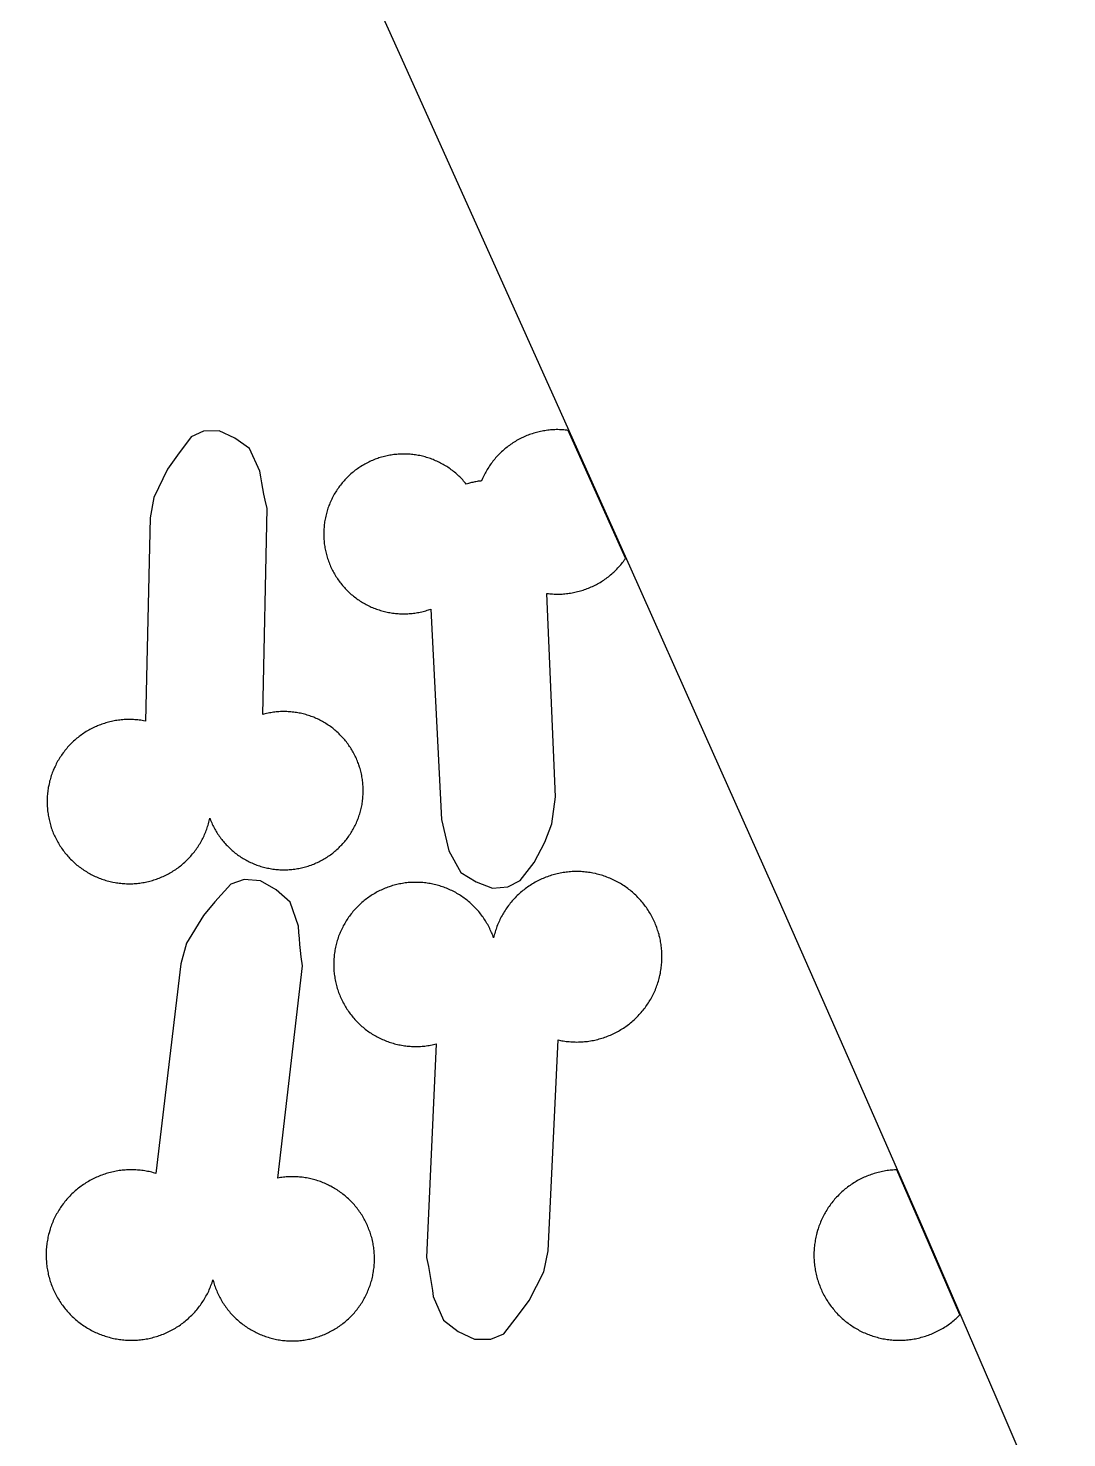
# Model space of a CAD drawing. Extents: x -246 to 246, y -104 to 199.
# Drawn here: x 210.89 to 227.12, y -30.25 to -8.21 of the extents above; entities that cross this region are included whole.
import ezdxf

# ---------------------------------------------------------------- set-up
doc = ezdxf.new("R2010")
doc.units = 0
doc.layers.add('Add_Red', color=1, linetype='Continuous')
doc.layers.add('Outline_Red', color=1, linetype='Continuous')

msp = doc.modelspace()

# ---------------------------------------------------------------- linework, layer by layer
at = {"layer": 'Add_Red'}
for points in [[(212.501, -21.583), (212.523, -21.582), (212.545, -21.581), (212.568, -21.579), (212.59, -21.577), (212.612, -21.575), (212.635, -21.572), (212.657, -21.569), (212.679, -21.566), (212.701, -21.562), (212.723, -21.558), (212.745, -21.553), (212.767, -21.548), (212.789, -21.543), (212.81, -21.537), (212.832, -21.531), (212.853, -21.524), (212.875, -21.517), (212.896, -21.51), (212.917, -21.502), (212.938, -21.494), (212.959, -21.486), (212.979, -21.477), (213, -21.468), (213.02, -21.459), (213.04, -21.449), (213.06, -21.439), (213.08, -21.428), (213.1, -21.418), (213.119, -21.406), (213.138, -21.395), (213.157, -21.383), (213.176, -21.371), (213.195, -21.358), (213.213, -21.345), (213.231, -21.332), (213.249, -21.319), (213.267, -21.305), (213.284, -21.291), (213.302, -21.277), (213.318, -21.262), (213.335, -21.247), (213.352, -21.232), (213.368, -21.216), (213.384, -21.2), (213.399, -21.184), (213.414, -21.168), (213.43, -21.151), (213.444, -21.134), (213.459, -21.117), (213.473, -21.1), (213.487, -21.082), (213.5, -21.064), (213.513, -21.046), (213.526, -21.028), (213.539, -21.009), (213.551, -20.99), (213.563, -20.971), (213.575, -20.952), (213.586, -20.933), (213.597, -20.913), (213.607, -20.893), (213.617, -20.874), (213.627, -20.853), (213.637, -20.833), (213.646, -20.813), (213.655, -20.792), (213.663, -20.771), (213.671, -20.75), (213.679, -20.729), (213.686, -20.708), (213.693, -20.687), (213.7, -20.665), (213.706, -20.644), (213.712, -20.622), (213.717, -20.6), (213.722, -20.579), (213.727, -20.557), (213.74, -20.591), (213.749, -20.611), (213.757, -20.631), (213.766, -20.651), (213.776, -20.67), (213.785, -20.69), (213.795, -20.709), (213.805, -20.728), (213.816, -20.747), (213.827, -20.765), (213.838, -20.784), (213.85, -20.802), (213.862, -20.82), (213.874, -20.838), (213.887, -20.855), (213.899, -20.873), (213.913, -20.89), (213.926, -20.907), (213.94, -20.923), (213.954, -20.94), (213.968, -20.956), (213.983, -20.972), (213.998, -20.987), (214.013, -21.003), (214.028, -21.018), (214.044, -21.033), (214.06, -21.047), (214.076, -21.062), (214.092, -21.076), (214.109, -21.089), (214.126, -21.103), (214.143, -21.116), (214.16, -21.129), (214.178, -21.141), (214.196, -21.154), (214.214, -21.166), (214.232, -21.177), (214.25, -21.188), (214.269, -21.199), (214.288, -21.21), (214.307, -21.22), (214.326, -21.23), (214.345, -21.24), (214.365, -21.249), (214.384, -21.258), (214.404, -21.267), (214.424, -21.275), (214.444, -21.283), (214.464, -21.29), (214.485, -21.298), (214.505, -21.305), (214.526, -21.311), (214.546, -21.317), (214.567, -21.323), (214.588, -21.328), (214.609, -21.333), (214.63, -21.338), (214.651, -21.342), (214.673, -21.346), (214.694, -21.35), (214.715, -21.353), (214.737, -21.356), (214.758, -21.358), (214.78, -21.36), (214.801, -21.362), (214.823, -21.363), (214.844, -21.364), (214.866, -21.365), (214.887, -21.365), (214.925, -21.365), (214.946, -21.364), (214.968, -21.362), (214.99, -21.361), (215.011, -21.359), (215.032, -21.357), (215.054, -21.354), (215.075, -21.351), (215.097, -21.347), (215.118, -21.343), (215.139, -21.339), (215.16, -21.335), (215.181, -21.33), (215.202, -21.324), (215.223, -21.319), (215.244, -21.313), (215.264, -21.306), (215.285, -21.3), (215.311, -21.29), (215.331, -21.283), (215.351, -21.275), (215.371, -21.267), (215.391, -21.258), (215.41, -21.249), (215.43, -21.24), (215.449, -21.23), (215.468, -21.22), (215.487, -21.21), (215.506, -21.199), (215.525, -21.188), (215.543, -21.177), (215.561, -21.166), (215.579, -21.154), (215.597, -21.141), (215.615, -21.129), (215.632, -21.116), (215.649, -21.103), (215.666, -21.089), (215.683, -21.076), (215.699, -21.062), (215.715, -21.047), (215.731, -21.033), (215.747, -21.018), (215.762, -21.003), (215.777, -20.987), (215.792, -20.972), (215.807, -20.956), (215.821, -20.94), (215.835, -20.923), (215.849, -20.907), (215.862, -20.89), (215.875, -20.873), (215.888, -20.855), (215.901, -20.838), (215.913, -20.82), (215.925, -20.802), (215.937, -20.784), (215.948, -20.765), (215.959, -20.747), (215.969, -20.728), (215.98, -20.709), (215.99, -20.69), (215.999, -20.67), (216.009, -20.651), (216.018, -20.631), (216.026, -20.611), (216.034, -20.591), (216.042, -20.571), (216.05, -20.551), (216.057, -20.531), (216.064, -20.51), (216.07, -20.49), (216.077, -20.469), (216.082, -20.448), (216.088, -20.427), (216.093, -20.406), (216.097, -20.385), (216.102, -20.364), (216.106, -20.343), (216.109, -20.322), (216.112, -20.3), (216.115, -20.279), (216.118, -20.257), (216.12, -20.236), (216.121, -20.214), (216.123, -20.193), (216.124, -20.171), (216.124, -20.15), (216.124, -20.128), (216.124, -20.102), (216.124, -20.081), (216.123, -20.059), (216.121, -20.038), (216.119, -20.016), (216.117, -19.995), (216.115, -19.973), (216.112, -19.952), (216.109, -19.93), (216.105, -19.909), (216.101, -19.888), (216.097, -19.867), (216.092, -19.846), (216.087, -19.825), (216.081, -19.804), (216.075, -19.783), (216.069, -19.762), (216.057, -19.725), (216.05, -19.705), (216.042, -19.685), (216.034, -19.665), (216.026, -19.645), (216.018, -19.625), (216.009, -19.605), (215.999, -19.586), (215.99, -19.566), (215.98, -19.547), (215.969, -19.528), (215.959, -19.51), (215.948, -19.491), (215.937, -19.473), (215.925, -19.454), (215.913, -19.436), (215.901, -19.419), (215.888, -19.401), (215.875, -19.384), (215.862, -19.366), (215.849, -19.35), (215.835, -19.333), (215.821, -19.316), (215.807, -19.3), (215.792, -19.284), (215.777, -19.269), (215.762, -19.253), (215.747, -19.238), (215.731, -19.223), (215.715, -19.209), (215.699, -19.194), (215.683, -19.18), (215.666, -19.167), (215.649, -19.153), (215.632, -19.14), (215.615, -19.127), (215.597, -19.115), (215.579, -19.103), (215.561, -19.091), (215.543, -19.079), (215.525, -19.068), (215.506, -19.057), (215.487, -19.046), (215.468, -19.036), (215.449, -19.026), (215.43, -19.016), (215.41, -19.007), (215.391, -18.998), (215.371, -18.989), (215.351, -18.981), (215.331, -18.973), (215.311, -18.966), (215.29, -18.958), (215.27, -18.952), (215.249, -18.945), (215.228, -18.939), (215.208, -18.933), (215.187, -18.928), (215.166, -18.923), (215.145, -18.918), (215.123, -18.914), (215.102, -18.91), (215.081, -18.906), (215.06, -18.903), (215.038, -18.9), (215.017, -18.898), (214.995, -18.896), (214.974, -18.894), (214.952, -18.893), (214.931, -18.892), (214.909, -18.891), (214.887, -18.891), (214.852, -18.892), (214.83, -18.892), (214.808, -18.894), (214.787, -18.895), (214.765, -18.897), (214.744, -18.899), (214.723, -18.902), (214.701, -18.905), (214.68, -18.909), (214.659, -18.912), (214.637, -18.917), (214.616, -18.921), (214.595, -18.926), (214.574, -18.931), (214.554, -18.937), (214.626, -15.718), (214.594, -15.583), (214.574, -15.493), (214.556, -15.403), (214.539, -15.312), (214.524, -15.221), (214.511, -15.13), (214.349, -14.78), (214.121, -14.615), (213.874, -14.503), (213.631, -14.506), (213.436, -14.593), (213.221, -14.883), (213.067, -15.103), (212.855, -15.543), (212.797, -15.861), (212.721, -19.04), (212.692, -19.034), (212.67, -19.03), (212.648, -19.027), (212.625, -19.024), (212.603, -19.022), (212.581, -19.02), (212.558, -19.018), (212.536, -19.016), (212.514, -19.015), (212.491, -19.015), (212.469, -19.015), (212.433, -19.015), (212.411, -19.016), (212.388, -19.017), (212.366, -19.019), (212.344, -19.021), (212.321, -19.023), (212.299, -19.026), (212.277, -19.029), (212.255, -19.033), (212.233, -19.037), (212.211, -19.041), (212.189, -19.046), (212.167, -19.051), (212.145, -19.056), (212.124, -19.062), (212.102, -19.068), (212.081, -19.075), (212.059, -19.082), (212.038, -19.089), (212.017, -19.097), (211.996, -19.105), (211.975, -19.113), (211.955, -19.122), (211.934, -19.131), (211.914, -19.141), (211.894, -19.151), (211.874, -19.161), (211.854, -19.171), (211.835, -19.182), (211.815, -19.193), (211.796, -19.205), (211.777, -19.217), (211.758, -19.229), (211.74, -19.242), (211.721, -19.255), (211.703, -19.268), (211.685, -19.281), (211.668, -19.295), (211.65, -19.309), (211.633, -19.324), (211.616, -19.338), (211.6, -19.354), (211.583, -19.369), (211.567, -19.384), (211.551, -19.4), (211.536, -19.416), (211.521, -19.433), (211.506, -19.45), (211.491, -19.466), (211.476, -19.484), (211.462, -19.501), (211.449, -19.519), (211.435, -19.537), (211.422, -19.555), (211.409, -19.573), (211.397, -19.592), (211.385, -19.611), (211.373, -19.63), (211.361, -19.649), (211.35, -19.668), (211.339, -19.688), (211.329, -19.708), (211.319, -19.728), (211.309, -19.748), (211.299, -19.768), (211.29, -19.789), (211.282, -19.809), (211.273, -19.83), (211.265, -19.851), (211.258, -19.872), (211.25, -19.893), (211.243, -19.915), (211.237, -19.936), (211.231, -19.958), (211.225, -19.979), (211.22, -20.001), (211.215, -20.023), (211.21, -20.045), (211.204, -20.076), (211.2, -20.098), (211.197, -20.12), (211.194, -20.142), (211.192, -20.165), (211.189, -20.187), (211.188, -20.209), (211.186, -20.232), (211.185, -20.254), (211.185, -20.276), (211.185, -20.299), (211.185, -20.333), (211.186, -20.355), (211.187, -20.377), (211.189, -20.4), (211.191, -20.422), (211.193, -20.444), (211.196, -20.467), (211.199, -20.489), (211.202, -20.511), (211.206, -20.533), (211.21, -20.555), (211.215, -20.577), (211.22, -20.599), (211.226, -20.621), (211.231, -20.642), (211.238, -20.664), (211.244, -20.685), (211.251, -20.707), (211.258, -20.728), (211.266, -20.749), (211.274, -20.77), (211.282, -20.79), (211.291, -20.811), (211.3, -20.832), (211.31, -20.852), (211.32, -20.872), (211.33, -20.892), (211.34, -20.912), (211.351, -20.931), (211.362, -20.951), (211.374, -20.97), (211.386, -20.989), (211.398, -21.008), (211.411, -21.026), (211.423, -21.045), (211.437, -21.063), (211.45, -21.081), (211.464, -21.098), (211.478, -21.116), (211.492, -21.133), (211.507, -21.15), (211.522, -21.167), (211.537, -21.183), (211.553, -21.199), (211.569, -21.215), (211.585, -21.231), (211.601, -21.246), (211.618, -21.261), (211.635, -21.276), (211.652, -21.29), (211.67, -21.304), (211.687, -21.318), (211.705, -21.331), (211.723, -21.344), (211.742, -21.357), (211.76, -21.37), (211.779, -21.382), (211.798, -21.394), (211.817, -21.405), (211.837, -21.417), (211.856, -21.428), (211.876, -21.438), (211.896, -21.448), (211.916, -21.458), (211.936, -21.468), (211.957, -21.477), (211.978, -21.485), (211.998, -21.494), (212.019, -21.502), (212.04, -21.51), (212.062, -21.517), (212.083, -21.524), (212.104, -21.53), (212.126, -21.536), (212.147, -21.542), (212.169, -21.548), (212.191, -21.553), (212.213, -21.557), (212.246, -21.564), (212.268, -21.567), (212.29, -21.571), (212.312, -21.574), (212.335, -21.576), (212.357, -21.578), (212.379, -21.58), (212.402, -21.581), (212.424, -21.582), (212.446, -21.583), (212.469, -21.583), (212.501, -21.583)], [(218.386, -21.631), (218.575, -21.532), (218.795, -21.251), (218.963, -20.935), (219.071, -20.647), (219.129, -20.223), (218.996, -17.043), (219.018, -17.046), (219.041, -17.048), (219.063, -17.05), (219.085, -17.052), (219.108, -17.053), (219.13, -17.054), (219.165, -17.054), (219.187, -17.054), (219.209, -17.054), (219.232, -17.053), (219.254, -17.051), (219.277, -17.05), (219.299, -17.047), (219.321, -17.045), (219.344, -17.042), (219.366, -17.039), (219.388, -17.035), (219.41, -17.031), (219.432, -17.026), (219.454, -17.021), (219.476, -17.016), (219.497, -17.011), (219.519, -17.005), (219.54, -16.998), (219.562, -16.991), (219.583, -16.984), (219.604, -16.977), (219.625, -16.969), (219.646, -16.961), (219.667, -16.952), (219.688, -16.943), (219.708, -16.934), (219.728, -16.924), (219.748, -16.914), (219.768, -16.904), (219.788, -16.893), (219.807, -16.882), (219.827, -16.871), (219.846, -16.859), (219.865, -16.847), (219.884, -16.835), (219.902, -16.822), (219.92, -16.809), (219.938, -16.796), (219.956, -16.782), (219.974, -16.768), (219.991, -16.754), (220.008, -16.739), (220.025, -16.724), (220.041, -16.709), (220.058, -16.694), (220.074, -16.678), (220.089, -16.662), (220.105, -16.646), (220.12, -16.629), (220.135, -16.612), (220.149, -16.595), (220.164, -16.578), (220.178, -16.56), (220.191, -16.542), (220.205, -16.524), (220.218, -16.506), (220.225, -16.495), (219.328, -14.494), (219.327, -14.494), (219.305, -14.491), (219.282, -14.489), (219.26, -14.487), (219.238, -14.485), (219.215, -14.484), (219.193, -14.484), (219.165, -14.483), (219.142, -14.483), (219.12, -14.484), (219.097, -14.485), (219.075, -14.486), (219.053, -14.488), (219.03, -14.49), (219.008, -14.493), (218.986, -14.496), (218.964, -14.499), (218.941, -14.503), (218.919, -14.507), (218.897, -14.511), (218.875, -14.516), (218.854, -14.521), (218.832, -14.527), (218.81, -14.533), (218.789, -14.539), (218.767, -14.546), (218.746, -14.553), (218.725, -14.561), (218.704, -14.569), (218.683, -14.577), (218.662, -14.585), (218.642, -14.594), (218.621, -14.604), (218.601, -14.613), (218.581, -14.623), (218.561, -14.634), (218.541, -14.644), (218.522, -14.655), (218.502, -14.667), (218.483, -14.679), (218.464, -14.691), (218.446, -14.703), (218.427, -14.716), (218.409, -14.729), (218.391, -14.742), (218.373, -14.756), (218.356, -14.77), (218.338, -14.784), (218.321, -14.799), (218.304, -14.813), (218.288, -14.829), (218.272, -14.844), (218.256, -14.86), (218.24, -14.876), (218.224, -14.892), (218.209, -14.909), (218.194, -14.925), (218.18, -14.942), (218.165, -14.96), (218.152, -14.977), (218.138, -14.995), (218.125, -15.013), (218.111, -15.031), (218.099, -15.05), (218.086, -15.069), (218.074, -15.088), (218.063, -15.107), (218.051, -15.126), (218.04, -15.146), (218.029, -15.165), (218.019, -15.185), (218.009, -15.205), (217.999, -15.225), (217.99, -15.246), (217.974, -15.285), (217.956, -15.286), (217.939, -15.289), (217.922, -15.291), (217.904, -15.294), (217.887, -15.297), (217.87, -15.3), (217.853, -15.303), (217.836, -15.307), (217.819, -15.311), (217.802, -15.316), (217.785, -15.321), (217.768, -15.326), (217.736, -15.336), (217.722, -15.319), (217.708, -15.303), (217.694, -15.286), (217.679, -15.27), (217.664, -15.254), (217.649, -15.238), (217.634, -15.223), (217.618, -15.208), (217.602, -15.193), (217.586, -15.178), (217.57, -15.164), (217.553, -15.15), (217.536, -15.136), (217.519, -15.123), (217.501, -15.11), (217.484, -15.097), (217.466, -15.084), (217.448, -15.072), (217.43, -15.06), (217.411, -15.049), (217.392, -15.037), (217.373, -15.027), (217.354, -15.016), (217.335, -15.006), (217.316, -14.996), (217.296, -14.986), (217.276, -14.977), (217.256, -14.968), (217.236, -14.96), (217.216, -14.951), (217.196, -14.944), (217.175, -14.936), (217.155, -14.929), (217.134, -14.922), (217.113, -14.916), (217.092, -14.91), (217.071, -14.904), (217.05, -14.899), (217.029, -14.894), (217.007, -14.889), (216.986, -14.885), (216.965, -14.881), (216.943, -14.878), (216.921, -14.875), (216.9, -14.872), (216.878, -14.87), (216.856, -14.868), (216.835, -14.867), (216.813, -14.865), (216.791, -14.865), (216.758, -14.864), (216.736, -14.864), (216.714, -14.865), (216.692, -14.866), (216.67, -14.867), (216.649, -14.869), (216.627, -14.871), (216.605, -14.873), (216.584, -14.876), (216.562, -14.88), (216.541, -14.883), (216.519, -14.887), (216.498, -14.891), (216.476, -14.896), (216.455, -14.901), (216.434, -14.907), (216.413, -14.913), (216.392, -14.919), (216.371, -14.925), (216.351, -14.932), (216.33, -14.939), (216.31, -14.947), (216.289, -14.955), (216.269, -14.963), (216.249, -14.972), (216.229, -14.981), (216.21, -14.991), (216.19, -15), (216.171, -15.01), (216.152, -15.021), (216.133, -15.032), (216.114, -15.043), (216.09, -15.057), (216.072, -15.069), (216.054, -15.081), (216.036, -15.094), (216.018, -15.106), (216.001, -15.119), (215.984, -15.133), (215.967, -15.146), (215.95, -15.16), (215.933, -15.175), (215.917, -15.189), (215.901, -15.204), (215.885, -15.219), (215.87, -15.234), (215.855, -15.25), (215.84, -15.266), (215.825, -15.282), (215.811, -15.298), (215.797, -15.315), (215.783, -15.332), (215.769, -15.349), (215.756, -15.366), (215.743, -15.384), (215.731, -15.402), (215.718, -15.42), (215.706, -15.438), (215.695, -15.457), (215.683, -15.475), (215.672, -15.494), (215.662, -15.513), (215.651, -15.532), (215.641, -15.552), (215.632, -15.571), (215.623, -15.591), (215.614, -15.611), (215.605, -15.631), (215.597, -15.651), (215.589, -15.671), (215.581, -15.692), (215.574, -15.712), (215.567, -15.733), (215.561, -15.754), (215.555, -15.775), (215.549, -15.796), (215.544, -15.817), (215.539, -15.838), (215.534, -15.86), (215.53, -15.881), (215.526, -15.903), (215.522, -15.924), (215.519, -15.946), (215.517, -15.967), (215.514, -15.989), (215.512, -16.011), (215.511, -16.032), (215.509, -16.054), (215.509, -16.076), (215.508, -16.114), (215.508, -16.135), (215.509, -16.157), (215.51, -16.179), (215.511, -16.201), (215.513, -16.223), (215.515, -16.244), (215.517, -16.266), (215.52, -16.287), (215.523, -16.309), (215.527, -16.331), (215.531, -16.352), (215.535, -16.373), (215.54, -16.395), (215.545, -16.416), (215.551, -16.437), (215.556, -16.458), (215.563, -16.479), (215.569, -16.5), (215.576, -16.52), (215.583, -16.541), (215.591, -16.561), (215.599, -16.582), (215.607, -16.602), (215.616, -16.622), (215.625, -16.642), (215.635, -16.663), (215.645, -16.683), (215.655, -16.702), (215.666, -16.721), (215.676, -16.74), (215.687, -16.759), (215.699, -16.777), (215.711, -16.796), (215.723, -16.814), (215.735, -16.832), (215.748, -16.85), (215.761, -16.867), (215.774, -16.884), (215.788, -16.901), (215.802, -16.918), (215.816, -16.935), (215.83, -16.951), (215.845, -16.967), (215.86, -16.983), (215.875, -16.998), (215.891, -17.014), (215.907, -17.029), (215.923, -17.043), (215.939, -17.058), (215.956, -17.072), (215.973, -17.086), (215.99, -17.099), (216.007, -17.113), (216.025, -17.126), (216.042, -17.138), (216.06, -17.151), (216.079, -17.163), (216.097, -17.174), (216.116, -17.186), (216.134, -17.197), (216.153, -17.207), (216.173, -17.218), (216.192, -17.228), (216.211, -17.237), (216.231, -17.247), (216.251, -17.256), (216.271, -17.264), (216.291, -17.273), (216.311, -17.281), (216.332, -17.288), (216.352, -17.296), (216.373, -17.302), (216.394, -17.309), (216.415, -17.315), (216.436, -17.321), (216.457, -17.326), (216.478, -17.331), (216.5, -17.336), (216.521, -17.34), (216.542, -17.344), (216.564, -17.348), (216.585, -17.351), (216.607, -17.354), (216.629, -17.356), (216.65, -17.358), (216.672, -17.36), (216.694, -17.361), (216.716, -17.362), (216.758, -17.363), (216.779, -17.363), (216.801, -17.362), (216.823, -17.361), (216.845, -17.36), (216.866, -17.358), (216.888, -17.356), (216.91, -17.354), (216.931, -17.351), (216.953, -17.348), (216.974, -17.344), (216.996, -17.34), (217.017, -17.336), (217.039, -17.331), (217.06, -17.326), (217.081, -17.321), (217.102, -17.315), (217.123, -17.308), (217.144, -17.302), (217.183, -17.288), (217.346, -20.579), (217.465, -21.067), (217.65, -21.405), (217.889, -21.555), (218.143, -21.65), (218.386, -21.631)], [(215.047, -28.731), (215.069, -28.73), (215.092, -28.729), (215.114, -28.728), (215.136, -28.726), (215.159, -28.723), (215.181, -28.721), (215.203, -28.718), (215.225, -28.714), (215.247, -28.71), (215.269, -28.706), (215.291, -28.702), (215.313, -28.697), (215.349, -28.687), (215.371, -28.681), (215.392, -28.675), (215.414, -28.668), (215.435, -28.661), (215.456, -28.654), (215.477, -28.646), (215.498, -28.638), (215.519, -28.629), (215.539, -28.62), (215.56, -28.611), (215.58, -28.601), (215.6, -28.591), (215.62, -28.581), (215.639, -28.57), (215.659, -28.559), (215.678, -28.548), (215.697, -28.536), (215.716, -28.524), (215.735, -28.512), (215.753, -28.499), (215.772, -28.486), (215.79, -28.473), (215.807, -28.459), (215.825, -28.445), (215.842, -28.431), (215.859, -28.416), (215.876, -28.401), (215.893, -28.386), (215.909, -28.371), (215.925, -28.355), (215.94, -28.339), (215.956, -28.323), (215.971, -28.306), (215.986, -28.29), (216, -28.273), (216.015, -28.255), (216.029, -28.238), (216.042, -28.22), (216.056, -28.202), (216.069, -28.184), (216.081, -28.165), (216.094, -28.147), (216.106, -28.128), (216.117, -28.109), (216.129, -28.089), (216.14, -28.07), (216.15, -28.05), (216.161, -28.03), (216.171, -28.01), (216.18, -27.99), (216.19, -27.97), (216.199, -27.949), (216.207, -27.928), (216.215, -27.908), (216.223, -27.887), (216.231, -27.865), (216.238, -27.844), (216.245, -27.823), (216.251, -27.801), (216.257, -27.78), (216.263, -27.758), (216.268, -27.736), (216.273, -27.714), (216.277, -27.692), (216.281, -27.67), (216.285, -27.648), (216.288, -27.626), (216.291, -27.604), (216.294, -27.582), (216.296, -27.559), (216.298, -27.537), (216.299, -27.515), (216.3, -27.492), (216.301, -27.47), (216.301, -27.448), (216.3, -27.407), (216.299, -27.385), (216.298, -27.362), (216.296, -27.34), (216.294, -27.318), (216.292, -27.296), (216.289, -27.273), (216.286, -27.251), (216.282, -27.229), (216.278, -27.207), (216.274, -27.185), (216.268, -27.159), (216.263, -27.137), (216.257, -27.115), (216.251, -27.094), (216.245, -27.072), (216.238, -27.051), (216.231, -27.03), (216.223, -27.009), (216.215, -26.988), (216.207, -26.967), (216.199, -26.946), (216.19, -26.925), (216.18, -26.905), (216.171, -26.885), (216.161, -26.865), (216.15, -26.845), (216.14, -26.825), (216.129, -26.806), (216.117, -26.786), (216.106, -26.767), (216.094, -26.748), (216.081, -26.73), (216.069, -26.711), (216.056, -26.693), (216.042, -26.675), (216.029, -26.657), (216.015, -26.64), (216, -26.622), (215.986, -26.605), (215.971, -26.589), (215.956, -26.572), (215.94, -26.556), (215.925, -26.54), (215.909, -26.524), (215.893, -26.509), (215.876, -26.494), (215.859, -26.479), (215.842, -26.464), (215.825, -26.45), (215.807, -26.436), (215.79, -26.422), (215.772, -26.409), (215.753, -26.396), (215.735, -26.383), (215.716, -26.371), (215.697, -26.359), (215.678, -26.347), (215.659, -26.336), (215.639, -26.325), (215.62, -26.314), (215.6, -26.304), (215.58, -26.294), (215.56, -26.284), (215.539, -26.275), (215.519, -26.266), (215.498, -26.257), (215.477, -26.249), (215.456, -26.241), (215.435, -26.234), (215.414, -26.227), (215.392, -26.22), (215.371, -26.214), (215.349, -26.208), (215.328, -26.202), (215.306, -26.197), (215.284, -26.192), (215.262, -26.188), (215.24, -26.183), (215.218, -26.18), (215.196, -26.176), (215.173, -26.173), (215.151, -26.171), (215.129, -26.169), (215.107, -26.167), (215.084, -26.166), (215.062, -26.165), (215.039, -26.164), (215.017, -26.164), (214.989, -26.164), (214.966, -26.165), (214.944, -26.166), (214.922, -26.167), (214.899, -26.169), (214.877, -26.172), (214.855, -26.174), (214.833, -26.177), (214.81, -26.181), (214.788, -26.184), (215.178, -22.866), (215.157, -22.724), (215.146, -22.629), (215.136, -22.534), (215.127, -22.438), (215.121, -22.343), (215.116, -22.247), (214.983, -21.87), (214.763, -21.678), (214.519, -21.538), (214.267, -21.517), (214.057, -21.588), (213.807, -21.867), (213.627, -22.079), (213.365, -22.513), (213.274, -22.836), (212.885, -26.112), (212.847, -26.101), (212.824, -26.095), (212.802, -26.09), (212.779, -26.084), (212.756, -26.08), (212.733, -26.076), (212.71, -26.072), (212.687, -26.068), (212.664, -26.065), (212.641, -26.063), (212.618, -26.06), (212.595, -26.059), (212.572, -26.057), (212.548, -26.056), (212.525, -26.056), (212.502, -26.055), (212.474, -26.056), (212.451, -26.056), (212.427, -26.057), (212.404, -26.059), (212.381, -26.061), (212.358, -26.063), (212.335, -26.066), (212.312, -26.069), (212.289, -26.073), (212.266, -26.076), (212.243, -26.081), (212.22, -26.085), (212.197, -26.091), (212.175, -26.096), (212.152, -26.102), (212.13, -26.108), (212.108, -26.115), (212.086, -26.122), (212.064, -26.13), (212.042, -26.137), (212.02, -26.146), (211.998, -26.154), (211.977, -26.163), (211.955, -26.173), (211.934, -26.182), (211.913, -26.192), (211.893, -26.203), (211.872, -26.214), (211.852, -26.225), (211.831, -26.236), (211.811, -26.248), (211.792, -26.26), (211.772, -26.273), (211.753, -26.286), (211.734, -26.299), (211.715, -26.313), (211.696, -26.327), (211.678, -26.341), (211.66, -26.355), (211.642, -26.37), (211.624, -26.385), (211.607, -26.401), (211.59, -26.417), (211.573, -26.433), (211.556, -26.449), (211.54, -26.466), (211.524, -26.483), (211.508, -26.5), (211.493, -26.517), (211.478, -26.535), (211.463, -26.553), (211.449, -26.571), (211.435, -26.59), (211.421, -26.609), (211.407, -26.627), (211.394, -26.647), (211.382, -26.666), (211.369, -26.686), (211.357, -26.706), (211.345, -26.726), (211.334, -26.746), (211.323, -26.767), (211.312, -26.787), (211.302, -26.808), (211.292, -26.829), (211.282, -26.85), (211.273, -26.872), (211.264, -26.893), (211.256, -26.915), (211.248, -26.937), (211.24, -26.959), (211.233, -26.981), (211.226, -27.003), (211.215, -27.043), (211.209, -27.066), (211.203, -27.088), (211.198, -27.111), (211.194, -27.134), (211.189, -27.157), (211.186, -27.18), (211.182, -27.203), (211.179, -27.226), (211.176, -27.249), (211.174, -27.272), (211.172, -27.295), (211.171, -27.318), (211.17, -27.341), (211.169, -27.365), (211.169, -27.388), (211.169, -27.414), (211.17, -27.437), (211.171, -27.46), (211.173, -27.484), (211.174, -27.507), (211.177, -27.53), (211.179, -27.553), (211.183, -27.576), (211.186, -27.599), (211.19, -27.622), (211.194, -27.645), (211.199, -27.668), (211.204, -27.69), (211.209, -27.713), (211.215, -27.735), (211.222, -27.758), (211.228, -27.78), (211.235, -27.802), (211.243, -27.824), (211.25, -27.846), (211.259, -27.868), (211.267, -27.89), (211.276, -27.911), (211.285, -27.932), (211.295, -27.954), (211.305, -27.975), (211.316, -27.995), (211.326, -28.016), (211.338, -28.036), (211.349, -28.057), (211.361, -28.077), (211.373, -28.096), (211.386, -28.116), (211.398, -28.135), (211.412, -28.155), (211.425, -28.173), (211.439, -28.192), (211.453, -28.211), (211.468, -28.229), (211.483, -28.247), (211.498, -28.264), (211.513, -28.282), (211.529, -28.299), (211.545, -28.316), (211.561, -28.332), (211.578, -28.348), (211.595, -28.364), (211.612, -28.38), (211.629, -28.395), (211.647, -28.411), (211.665, -28.425), (211.683, -28.44), (211.702, -28.454), (211.721, -28.468), (211.74, -28.481), (211.759, -28.494), (211.778, -28.507), (211.798, -28.52), (211.818, -28.532), (211.838, -28.543), (211.858, -28.555), (211.878, -28.566), (211.899, -28.577), (211.92, -28.587), (211.941, -28.597), (211.962, -28.606), (211.984, -28.616), (212.005, -28.625), (212.027, -28.633), (212.048, -28.641), (212.07, -28.649), (212.092, -28.656), (212.115, -28.663), (212.157, -28.675), (212.179, -28.681), (212.202, -28.686), (212.225, -28.692), (212.248, -28.696), (212.27, -28.7), (212.293, -28.704), (212.316, -28.708), (212.339, -28.711), (212.363, -28.713), (212.386, -28.716), (212.409, -28.717), (212.432, -28.719), (212.455, -28.72), (212.479, -28.72), (212.502, -28.721), (212.526, -28.72), (212.549, -28.72), (212.572, -28.719), (212.595, -28.717), (212.618, -28.716), (212.642, -28.713), (212.665, -28.711), (212.688, -28.708), (212.711, -28.704), (212.734, -28.7), (212.757, -28.696), (212.779, -28.691), (212.802, -28.686), (212.825, -28.681), (212.847, -28.675), (212.87, -28.669), (212.892, -28.662), (212.914, -28.655), (212.936, -28.648), (212.958, -28.64), (212.98, -28.632), (213.002, -28.623), (213.023, -28.614), (213.044, -28.605), (213.066, -28.596), (213.086, -28.586), (213.107, -28.575), (213.128, -28.564), (213.148, -28.553), (213.169, -28.542), (213.189, -28.53), (213.208, -28.518), (213.228, -28.505), (213.247, -28.493), (213.267, -28.479), (213.286, -28.466), (213.304, -28.452), (213.323, -28.438), (213.341, -28.423), (213.359, -28.409), (213.377, -28.393), (213.394, -28.378), (213.411, -28.362), (213.428, -28.346), (213.445, -28.33), (213.461, -28.313), (213.477, -28.296), (213.493, -28.279), (213.508, -28.262), (213.523, -28.244), (213.538, -28.226), (213.552, -28.208), (213.566, -28.19), (213.58, -28.171), (213.594, -28.152), (213.607, -28.133), (213.62, -28.113), (213.632, -28.094), (213.644, -28.074), (213.656, -28.054), (213.668, -28.034), (213.679, -28.013), (213.689, -27.993), (213.7, -27.972), (213.71, -27.951), (213.719, -27.93), (213.729, -27.908), (213.738, -27.887), (213.746, -27.865), (213.754, -27.843), (213.762, -27.821), (213.769, -27.799), (213.776, -27.777), (213.783, -27.801), (213.789, -27.823), (213.796, -27.844), (213.803, -27.865), (213.811, -27.887), (213.819, -27.908), (213.827, -27.928), (213.835, -27.949), (213.844, -27.97), (213.854, -27.99), (213.863, -28.01), (213.873, -28.03), (213.884, -28.05), (213.894, -28.07), (213.905, -28.089), (213.917, -28.109), (213.928, -28.128), (213.94, -28.147), (213.953, -28.165), (213.966, -28.184), (213.979, -28.202), (213.992, -28.22), (214.006, -28.238), (214.019, -28.255), (214.034, -28.273), (214.048, -28.29), (214.063, -28.306), (214.078, -28.323), (214.094, -28.339), (214.109, -28.355), (214.125, -28.371), (214.142, -28.386), (214.158, -28.401), (214.175, -28.416), (214.192, -28.431), (214.209, -28.445), (214.227, -28.459), (214.245, -28.473), (214.263, -28.486), (214.281, -28.499), (214.299, -28.512), (214.318, -28.524), (214.337, -28.536), (214.356, -28.548), (214.375, -28.559), (214.395, -28.57), (214.414, -28.581), (214.434, -28.591), (214.454, -28.601), (214.475, -28.611), (214.495, -28.62), (214.515, -28.629), (214.536, -28.638), (214.557, -28.646), (214.578, -28.654), (214.599, -28.661), (214.62, -28.668), (214.642, -28.675), (214.663, -28.681), (214.685, -28.687), (214.706, -28.693), (214.728, -28.698), (214.75, -28.703), (214.772, -28.708), (214.794, -28.712), (214.816, -28.715), (214.838, -28.719), (214.861, -28.722), (214.883, -28.724), (214.905, -28.726), (214.928, -28.728), (214.95, -28.729), (214.972, -28.73), (214.995, -28.731), (215.017, -28.731), (215.047, -28.731)], [(218.321, -28.621), (218.551, -28.325), (218.716, -28.101), (218.946, -27.649), (219.014, -27.32), (219.169, -24.025), (219.206, -24.033), (219.229, -24.037), (219.252, -24.041), (219.275, -24.045), (219.298, -24.048), (219.321, -24.05), (219.344, -24.052), (219.367, -24.054), (219.391, -24.056), (219.414, -24.057), (219.437, -24.057), (219.46, -24.058), (219.49, -24.057), (219.513, -24.056), (219.537, -24.055), (219.56, -24.054), (219.583, -24.052), (219.606, -24.05), (219.629, -24.047), (219.652, -24.044), (219.675, -24.04), (219.698, -24.036), (219.721, -24.032), (219.744, -24.027), (219.767, -24.022), (219.789, -24.016), (219.812, -24.01), (219.834, -24.004), (219.856, -23.997), (219.878, -23.99), (219.9, -23.983), (219.922, -23.975), (219.944, -23.967), (219.966, -23.958), (219.987, -23.949), (220.008, -23.94), (220.03, -23.93), (220.05, -23.92), (220.071, -23.909), (220.092, -23.898), (220.112, -23.887), (220.132, -23.876), (220.152, -23.864), (220.172, -23.852), (220.192, -23.839), (220.211, -23.826), (220.23, -23.813), (220.249, -23.799), (220.268, -23.785), (220.286, -23.771), (220.304, -23.756), (220.322, -23.742), (220.34, -23.726), (220.357, -23.711), (220.374, -23.695), (220.391, -23.679), (220.407, -23.663), (220.424, -23.646), (220.439, -23.629), (220.455, -23.612), (220.47, -23.594), (220.485, -23.576), (220.5, -23.558), (220.515, -23.54), (220.529, -23.522), (220.542, -23.503), (220.556, -23.484), (220.569, -23.465), (220.582, -23.445), (220.594, -23.426), (220.606, -23.406), (220.618, -23.386), (220.629, -23.365), (220.64, -23.345), (220.651, -23.324), (220.661, -23.303), (220.671, -23.282), (220.68, -23.261), (220.69, -23.24), (220.698, -23.218), (220.707, -23.196), (220.715, -23.175), (220.723, -23.153), (220.73, -23.13), (220.737, -23.108), (220.743, -23.086), (220.749, -23.064), (220.755, -23.041), (220.76, -23.018), (220.769, -22.979), (220.773, -22.956), (220.777, -22.933), (220.78, -22.91), (220.783, -22.887), (220.786, -22.864), (220.788, -22.841), (220.79, -22.818), (220.791, -22.795), (220.792, -22.771), (220.793, -22.748), (220.793, -22.725), (220.793, -22.697), (220.792, -22.674), (220.791, -22.651), (220.79, -22.628), (220.788, -22.604), (220.785, -22.581), (220.783, -22.558), (220.779, -22.535), (220.776, -22.512), (220.772, -22.489), (220.768, -22.466), (220.763, -22.444), (220.758, -22.421), (220.752, -22.398), (220.747, -22.376), (220.74, -22.353), (220.734, -22.331), (220.726, -22.309), (220.719, -22.287), (220.711, -22.265), (220.703, -22.243), (220.694, -22.222), (220.685, -22.2), (220.676, -22.179), (220.666, -22.158), (220.656, -22.137), (220.646, -22.116), (220.635, -22.095), (220.624, -22.075), (220.612, -22.055), (220.6, -22.035), (220.588, -22.015), (220.576, -21.995), (220.563, -21.976), (220.55, -21.957), (220.536, -21.938), (220.522, -21.919), (220.508, -21.901), (220.493, -21.883), (220.478, -21.865), (220.463, -21.847), (220.448, -21.83), (220.432, -21.813), (220.416, -21.796), (220.4, -21.779), (220.383, -21.763), (220.366, -21.747), (220.349, -21.732), (220.331, -21.716), (220.314, -21.701), (220.296, -21.686), (220.277, -21.672), (220.259, -21.658), (220.24, -21.644), (220.221, -21.631), (220.202, -21.618), (220.183, -21.605), (220.163, -21.592), (220.143, -21.58), (220.123, -21.569), (220.103, -21.557), (220.082, -21.546), (220.061, -21.536), (220.041, -21.525), (220.02, -21.515), (219.998, -21.506), (219.977, -21.496), (219.956, -21.488), (219.934, -21.479), (219.912, -21.471), (219.89, -21.463), (219.868, -21.456), (219.846, -21.449), (219.823, -21.443), (219.801, -21.437), (219.779, -21.431), (219.756, -21.425), (219.715, -21.417), (219.692, -21.413), (219.669, -21.409), (219.646, -21.405), (219.623, -21.402), (219.6, -21.4), (219.577, -21.397), (219.553, -21.396), (219.53, -21.394), (219.507, -21.393), (219.484, -21.392), (219.46, -21.392), (219.435, -21.393), (219.412, -21.393), (219.388, -21.394), (219.365, -21.396), (219.342, -21.398), (219.319, -21.4), (219.296, -21.402), (219.273, -21.406), (219.25, -21.409), (219.227, -21.413), (219.204, -21.417), (219.181, -21.422), (219.158, -21.427), (219.136, -21.432), (219.113, -21.438), (219.091, -21.445), (219.069, -21.451), (219.046, -21.458), (219.024, -21.466), (219.002, -21.473), (218.981, -21.482), (218.959, -21.49), (218.938, -21.499), (218.916, -21.508), (218.895, -21.518), (218.874, -21.528), (218.853, -21.539), (218.833, -21.549), (218.812, -21.56), (218.792, -21.572), (218.772, -21.584), (218.752, -21.596), (218.733, -21.609), (218.713, -21.621), (218.694, -21.635), (218.675, -21.648), (218.657, -21.662), (218.638, -21.676), (218.62, -21.691), (218.602, -21.706), (218.584, -21.721), (218.567, -21.736), (218.55, -21.752), (218.533, -21.768), (218.516, -21.784), (218.5, -21.801), (218.484, -21.818), (218.468, -21.835), (218.453, -21.852), (218.438, -21.87), (218.423, -21.888), (218.409, -21.906), (218.395, -21.925), (218.381, -21.943), (218.367, -21.962), (218.354, -21.982), (218.341, -22.001), (218.329, -22.021), (218.317, -22.041), (218.305, -22.061), (218.294, -22.081), (218.283, -22.101), (218.272, -22.122), (218.262, -22.143), (218.252, -22.164), (218.242, -22.185), (218.233, -22.206), (218.224, -22.228), (218.215, -22.249), (218.207, -22.271), (218.2, -22.293), (218.192, -22.315), (218.185, -22.337), (218.179, -22.36), (218.173, -22.382), (218.167, -22.405), (218.161, -22.427), (218.154, -22.405), (218.146, -22.384), (218.138, -22.363), (218.129, -22.343), (218.12, -22.322), (218.111, -22.302), (218.101, -22.282), (218.091, -22.262), (218.081, -22.242), (218.07, -22.222), (218.059, -22.203), (218.048, -22.183), (218.036, -22.164), (218.024, -22.145), (218.012, -22.127), (217.999, -22.108), (217.986, -22.09), (217.973, -22.072), (217.959, -22.054), (217.945, -22.037), (217.931, -22.019), (217.916, -22.002), (217.901, -21.985), (217.886, -21.969), (217.871, -21.953), (217.855, -21.937), (217.839, -21.921), (217.823, -21.906), (217.806, -21.89), (217.789, -21.876), (217.772, -21.861), (217.755, -21.847), (217.738, -21.833), (217.72, -21.819), (217.702, -21.806), (217.684, -21.793), (217.665, -21.78), (217.646, -21.768), (217.628, -21.756), (217.608, -21.744), (217.589, -21.733), (217.57, -21.722), (217.55, -21.711), (217.53, -21.701), (217.51, -21.691), (217.49, -21.681), (217.469, -21.672), (217.449, -21.663), (217.428, -21.654), (217.407, -21.646), (217.386, -21.638), (217.365, -21.631), (217.344, -21.624), (217.323, -21.617), (217.301, -21.61), (217.28, -21.604), (217.258, -21.599), (217.236, -21.594), (217.214, -21.589), (217.192, -21.584), (217.17, -21.58), (217.148, -21.577), (217.126, -21.573), (217.104, -21.57), (217.082, -21.568), (217.059, -21.566), (217.037, -21.564), (217.015, -21.562), (216.992, -21.561), (216.97, -21.561), (216.947, -21.561), (216.916, -21.561), (216.893, -21.562), (216.871, -21.563), (216.848, -21.565), (216.826, -21.566), (216.804, -21.569), (216.782, -21.571), (216.759, -21.575), (216.737, -21.578), (216.715, -21.582), (216.693, -21.586), (216.671, -21.591), (216.649, -21.596), (216.628, -21.601), (216.606, -21.607), (216.585, -21.613), (216.563, -21.62), (216.529, -21.631), (216.508, -21.638), (216.487, -21.646), (216.466, -21.654), (216.446, -21.663), (216.425, -21.672), (216.405, -21.681), (216.385, -21.691), (216.365, -21.701), (216.345, -21.711), (216.325, -21.722), (216.305, -21.733), (216.286, -21.744), (216.267, -21.756), (216.248, -21.768), (216.23, -21.78), (216.211, -21.793), (216.193, -21.806), (216.175, -21.819), (216.157, -21.833), (216.139, -21.847), (216.122, -21.861), (216.105, -21.876), (216.088, -21.89), (216.072, -21.906), (216.056, -21.921), (216.04, -21.937), (216.024, -21.953), (216.009, -21.969), (215.993, -21.985), (215.979, -22.002), (215.964, -22.019), (215.95, -22.037), (215.936, -22.054), (215.922, -22.072), (215.909, -22.09), (215.896, -22.108), (215.883, -22.127), (215.871, -22.145), (215.859, -22.164), (215.847, -22.183), (215.836, -22.203), (215.825, -22.222), (215.814, -22.242), (215.804, -22.262), (215.794, -22.282), (215.784, -22.302), (215.775, -22.322), (215.766, -22.343), (215.757, -22.363), (215.749, -22.384), (215.741, -22.405), (215.734, -22.426), (215.726, -22.448), (215.72, -22.469), (215.713, -22.491), (215.707, -22.512), (215.702, -22.534), (215.697, -22.556), (215.692, -22.577), (215.687, -22.599), (215.683, -22.621), (215.679, -22.644), (215.676, -22.666), (215.673, -22.688), (215.671, -22.71), (215.669, -22.732), (215.667, -22.755), (215.665, -22.777), (215.664, -22.8), (215.664, -22.822), (215.664, -22.844), (215.664, -22.886), (215.665, -22.909), (215.667, -22.931), (215.668, -22.953), (215.67, -22.976), (215.673, -22.998), (215.676, -23.02), (215.679, -23.042), (215.683, -23.065), (215.687, -23.087), (215.691, -23.109), (215.696, -23.13), (215.701, -23.152), (215.707, -23.174), (215.713, -23.196), (215.72, -23.22), (215.726, -23.241), (215.734, -23.262), (215.741, -23.283), (215.749, -23.304), (215.757, -23.325), (215.766, -23.346), (215.775, -23.366), (215.784, -23.387), (215.794, -23.407), (215.804, -23.427), (215.814, -23.447), (215.825, -23.467), (215.836, -23.486), (215.847, -23.505), (215.859, -23.525), (215.871, -23.543), (215.883, -23.562), (215.896, -23.581), (215.909, -23.599), (215.922, -23.617), (215.936, -23.635), (215.95, -23.652), (215.964, -23.669), (215.979, -23.686), (215.993, -23.703), (216.009, -23.72), (216.024, -23.736), (216.04, -23.752), (216.056, -23.768), (216.072, -23.783), (216.088, -23.798), (216.105, -23.813), (216.122, -23.828), (216.139, -23.842), (216.157, -23.856), (216.175, -23.87), (216.193, -23.883), (216.211, -23.896), (216.23, -23.909), (216.248, -23.921), (216.267, -23.933), (216.286, -23.945), (216.305, -23.956), (216.325, -23.967), (216.345, -23.978), (216.365, -23.988), (216.385, -23.998), (216.405, -24.008), (216.425, -24.017), (216.446, -24.026), (216.466, -24.035), (216.487, -24.043), (216.508, -24.051), (216.529, -24.058), (216.551, -24.065), (216.572, -24.072), (216.594, -24.078), (216.615, -24.084), (216.637, -24.09), (216.659, -24.095), (216.68, -24.1), (216.702, -24.104), (216.724, -24.108), (216.747, -24.112), (216.769, -24.115), (216.791, -24.118), (216.813, -24.121), (216.835, -24.123), (216.858, -24.125), (216.88, -24.126), (216.903, -24.127), (216.925, -24.128), (216.947, -24.128), (216.977, -24.128), (217, -24.127), (217.022, -24.126), (217.044, -24.124), (217.067, -24.122), (217.089, -24.12), (217.111, -24.117), (217.134, -24.114), (217.156, -24.111), (217.178, -24.107), (217.2, -24.103), (217.222, -24.098), (217.243, -24.093), (217.265, -24.088), (217.113, -27.426), (217.144, -27.566), (217.162, -27.66), (217.178, -27.754), (217.193, -27.849), (217.207, -27.944), (217.219, -28.039), (217.378, -28.405), (217.611, -28.582), (217.864, -28.704), (218.117, -28.706), (218.321, -28.621)], [(224.525, -28.72), (224.548, -28.72), (224.571, -28.719), (224.594, -28.717), (224.617, -28.716), (224.641, -28.713), (224.664, -28.711), (224.687, -28.708), (224.71, -28.704), (224.733, -28.7), (224.756, -28.696), (224.778, -28.691), (224.801, -28.686), (224.824, -28.681), (224.846, -28.675), (224.869, -28.669), (224.891, -28.662), (224.913, -28.655), (224.935, -28.648), (224.957, -28.64), (224.979, -28.632), (225, -28.623), (225.022, -28.614), (225.043, -28.605), (225.064, -28.596), (225.085, -28.586), (225.106, -28.575), (225.127, -28.564), (225.147, -28.553), (225.168, -28.542), (225.188, -28.53), (225.207, -28.518), (225.227, -28.505), (225.246, -28.493), (225.266, -28.479), (225.285, -28.466), (225.303, -28.452), (225.322, -28.438), (225.34, -28.423), (225.358, -28.409), (225.375, -28.393), (225.393, -28.378), (225.41, -28.362), (225.427, -28.346), (225.443, -28.33), (225.448, -28.325), (224.889, -27.036), (224.461, -26.056), (224.45, -26.056), (224.426, -26.057), (224.403, -26.059), (224.38, -26.061), (224.357, -26.063), (224.334, -26.066), (224.311, -26.069), (224.288, -26.073), (224.265, -26.076), (224.242, -26.081), (224.219, -26.085), (224.196, -26.091), (224.174, -26.096), (224.151, -26.102), (224.129, -26.108), (224.107, -26.115), (224.084, -26.122), (224.062, -26.13), (224.041, -26.137), (224.019, -26.146), (223.997, -26.154), (223.976, -26.163), (223.954, -26.173), (223.933, -26.182), (223.912, -26.192), (223.892, -26.203), (223.871, -26.214), (223.851, -26.225), (223.83, -26.236), (223.81, -26.248), (223.791, -26.26), (223.771, -26.273), (223.752, -26.286), (223.733, -26.299), (223.714, -26.313), (223.695, -26.327), (223.677, -26.341), (223.658, -26.355), (223.641, -26.37), (223.623, -26.385), (223.606, -26.401), (223.588, -26.417), (223.572, -26.433), (223.555, -26.449), (223.539, -26.466), (223.523, -26.483), (223.507, -26.5), (223.492, -26.517), (223.477, -26.535), (223.462, -26.553), (223.448, -26.571), (223.434, -26.59), (223.42, -26.609), (223.406, -26.627), (223.393, -26.647), (223.381, -26.666), (223.368, -26.686), (223.356, -26.706), (223.344, -26.726), (223.333, -26.746), (223.322, -26.767), (223.311, -26.787), (223.301, -26.808), (223.291, -26.829), (223.281, -26.85), (223.272, -26.872), (223.263, -26.893), (223.255, -26.915), (223.247, -26.937), (223.239, -26.959), (223.232, -26.981), (223.225, -27.003), (223.214, -27.043), (223.208, -27.066), (223.202, -27.088), (223.197, -27.111), (223.193, -27.134), (223.188, -27.157), (223.185, -27.18), (223.181, -27.203), (223.178, -27.226), (223.175, -27.249), (223.173, -27.272), (223.171, -27.295), (223.17, -27.318), (223.169, -27.341), (223.168, -27.365), (223.168, -27.388), (223.168, -27.414), (223.169, -27.437), (223.17, -27.46), (223.172, -27.484), (223.173, -27.507), (223.176, -27.53), (223.178, -27.553), (223.181, -27.576), (223.185, -27.599), (223.189, -27.622), (223.193, -27.645), (223.198, -27.668), (223.203, -27.69), (223.208, -27.713), (223.214, -27.735), (223.22, -27.758), (223.227, -27.78), (223.234, -27.802), (223.242, -27.824), (223.249, -27.846), (223.258, -27.868), (223.266, -27.89), (223.275, -27.911), (223.284, -27.932), (223.294, -27.954), (223.304, -27.975), (223.315, -27.995), (223.325, -28.016), (223.336, -28.036), (223.348, -28.057), (223.36, -28.077), (223.372, -28.096), (223.385, -28.116), (223.397, -28.135), (223.411, -28.155), (223.424, -28.173), (223.438, -28.192), (223.452, -28.211), (223.467, -28.229), (223.482, -28.247), (223.497, -28.264), (223.512, -28.282), (223.528, -28.299), (223.544, -28.316), (223.56, -28.332), (223.577, -28.348), (223.594, -28.364), (223.611, -28.38), (223.628, -28.395), (223.646, -28.411), (223.664, -28.425), (223.682, -28.44), (223.701, -28.454), (223.72, -28.468), (223.739, -28.481), (223.758, -28.494), (223.777, -28.507), (223.797, -28.52), (223.817, -28.532), (223.837, -28.543), (223.857, -28.555), (223.877, -28.566), (223.898, -28.577), (223.919, -28.587), (223.94, -28.597), (223.961, -28.606), (223.982, -28.616), (224.004, -28.625), (224.026, -28.633), (224.047, -28.641), (224.069, -28.649), (224.091, -28.656), (224.114, -28.663), (224.156, -28.675), (224.178, -28.681), (224.201, -28.686), (224.224, -28.692), (224.246, -28.696), (224.269, -28.7), (224.292, -28.704), (224.315, -28.708), (224.338, -28.711), (224.361, -28.713), (224.385, -28.716), (224.408, -28.717), (224.431, -28.719), (224.454, -28.72), (224.478, -28.72), (224.501, -28.721), (224.525, -28.72)]]:
    msp.add_lwpolyline(points, dxfattribs=at)
at = {"layer": 'Outline_Red'}
msp.add_lwpolyline([(227.12, -32.19), (226.016, -29.611), (224.899, -27.032), (223.769, -24.45), (222.628, -21.863), (221.475, -19.268), (220.312, -16.663), (219.139, -14.046), (217.956, -11.414), (216.764, -8.765), (215.564, -6.097), (214.357, -3.408), (213.143, -0.695), (211.966, 1.955), (210.788, 4.64), (209.613, 7.358), (208.445, 10.106), (207.289, 12.883), (206.148, 15.687)], dxfattribs=at)

doc.saveas('drawing.dxf')
